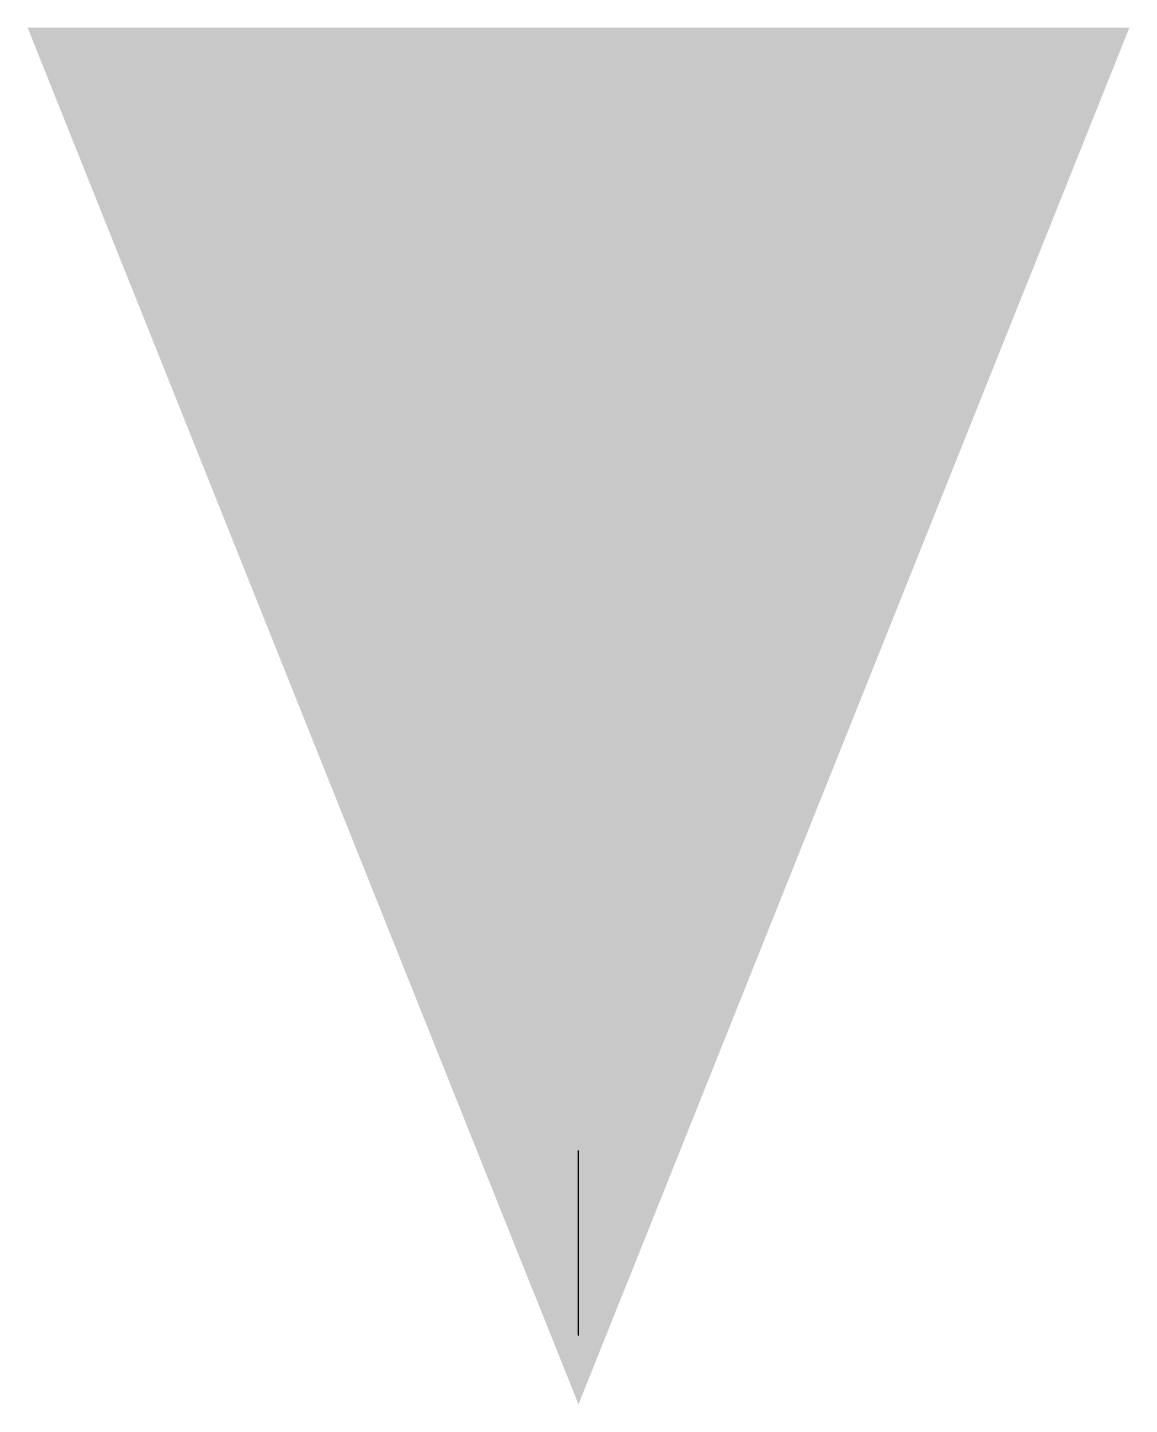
# Model space of a CAD drawing. Extents: x -0.07 to 2.07, y -0.13 to 2.55.
import ezdxf

# ---------------------------------------------------------------- set-up
doc = ezdxf.new("R2010")
doc.units = 0
doc.header["$MEASUREMENT"] = 0
doc.layers.get('0').update_dxf_attribs({"linetype": 'CONTINUOUS'})

msp = doc.modelspace()

# ---------------------------------------------------------------- linework, layer by layer
at = {"color": 5, "const_width": 0.1}
msp.add_lwpolyline([(0, 2.5), (2, 2.5), (1, 0)], close=True, dxfattribs=at)
at = {"color": 5}
msp.add_lwpolyline([(1, 0), (1, 0.3603)], dxfattribs=at)
msp.add_solid([(0, 2.5), (2, 2.5), (1, 0)], dxfattribs=at)

doc.saveas('drawing.dxf')
